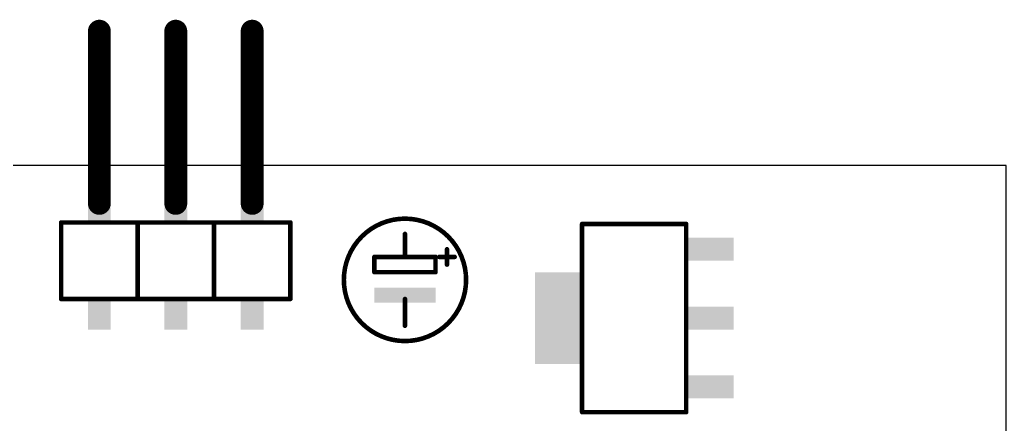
# Model space of a CAD drawing. Extents: x 0 to 61.9, y -6.1 to 59.4.
# Drawn here: x 29.1 to 61.9, y 46.01 to 59.44 of the extents above; entities that cross this region are included whole.
import ezdxf

# ---------------------------------------------------------------- set-up
doc = ezdxf.new("R2010")
doc.units = 0
for name, color, linetype in [('20', 31, 'CONTINUOUS'), ('21', 253, 'CONTINUOUS'), ('51', 253, 'CONTINUOUS')]:
    doc.layers.add(name, color=color, linetype=linetype)

# ---------------------------------------------------------------- blocks, each defined once
blk = doc.blocks.new('RECT')
blk.add_solid([(-0.5, -0.5), (0.5, -0.5), (-0.5, 0.5), (0.5, 0.5)])

msp = doc.modelspace()

# ---------------------------------------------------------------- linework, layer by layer
at = {"layer": '20'}
for p, q in [((61.9, 54.6), (0, 54.6)), ((61.9, 0), (61.9, 54.6))]:
    msp.add_line(p, q, dxfattribs=at)
at = {"layer": '21'}
for points, const_width in [([(31.75, 59.055), (31.75, 53.34)], 0.762), ([(34.29, 59.055), (34.29, 53.34)], 0.762), ([(36.83, 59.055), (36.83, 53.34)], 0.762), ([(33.02, 52.705), (30.48, 52.705)], 0.1524), ([(30.48, 52.705), (30.48, 50.165)], 0.1524), ([(33.02, 50.165), (33.02, 52.705)], 0.1524), ([(35.56, 52.705), (33.02, 52.705)], 0.1524), ([(35.56, 50.165), (35.56, 52.705)], 0.1524), ([(38.1, 52.705), (35.56, 52.705)], 0.1524), ([(38.1, 50.165), (38.1, 52.705)], 0.1524), ([(51.259, 52.654), (47.799, 52.654)], 0.1524), ([(47.799, 46.406), (47.799, 52.654)], 0.1524), ([(51.259, 52.654), (51.259, 46.406)], 0.1524), ([(43.307, 51.816), (43.307, 51.308)], 0.1524), ([(43.053, 51.562), (43.561, 51.562)], 0.1524), ([(30.48, 50.165), (33.02, 50.165)], 0.1524), ([(33.02, 50.165), (35.56, 50.165)], 0.1524), ([(35.56, 50.165), (38.1, 50.165)], 0.1524), ([(47.799, 46.406), (51.259, 46.406)], 0.1524)]:
    msp.add_lwpolyline(points, dxfattribs=dict(at, const_width=const_width))
for points, const_width in [([(31.9405, 59.055, 1), (31.5595, 59.055)], 0.381), ([(34.4805, 59.055, 1), (34.0995, 59.055)], 0.381), ([(37.0205, 59.055, 1), (36.6395, 59.055)], 0.381), ([(31.5595, 53.34, 1), (31.9405, 53.34)], 0.381), ([(34.0995, 53.34, 1), (34.4805, 53.34)], 0.381), ([(36.6395, 53.34, 1), (37.0205, 53.34)], 0.381), ([(41.91, 48.768, 1), (41.91, 52.832, 1), (41.91, 48.768)], 0.1524), ([(30.48, 52.7431, 1), (30.48, 52.6669)], 0.0762), ([(30.5181, 52.705, 1), (30.4419, 52.705)], 0.0762), ([(33.0581, 52.705, 1), (32.9819, 52.705)], 0.0762), ([(33.02, 52.7431, 1), (33.02, 52.6669)], 0.0762), ([(33.02, 52.6669, 1), (33.02, 52.7431)], 0.0762), ([(35.5981, 52.705, 1), (35.5219, 52.705)], 0.0762), ([(35.56, 52.7431, 1), (35.56, 52.6669)], 0.0762), ([(35.56, 52.6669, 1), (35.56, 52.7431)], 0.0762), ([(38.1381, 52.705, 1), (38.0619, 52.705)], 0.0762), ([(38.1, 52.6669, 1), (38.1, 52.7431)], 0.0762), ([(47.799, 52.6921, 1), (47.799, 52.6159)], 0.0762), ([(47.8371, 52.654, 1), (47.7609, 52.654)], 0.0762), ([(51.2971, 52.654, 1), (51.2209, 52.654)], 0.0762), ([(51.259, 52.6159, 1), (51.259, 52.6921)], 0.0762), ([(43.3451, 51.816, 1), (43.2689, 51.816)], 0.0762), ([(43.053, 51.6001, 1), (43.053, 51.5239)], 0.0762), ([(43.561, 51.5239, 1), (43.561, 51.6001)], 0.0762), ([(43.2689, 51.308, 1), (43.3451, 51.308)], 0.0762), ([(30.48, 50.2031, 1), (30.48, 50.1269)], 0.0762), ([(30.4419, 50.165, 1), (30.5181, 50.165)], 0.0762), ([(33.02, 50.2031, 1), (33.02, 50.1269)], 0.0762), ([(32.9819, 50.165, 1), (33.0581, 50.165)], 0.0762), ([(33.02, 50.1269, 1), (33.02, 50.2031)], 0.0762), ([(35.56, 50.2031, 1), (35.56, 50.1269)], 0.0762), ([(35.5219, 50.165, 1), (35.5981, 50.165)], 0.0762), ([(35.56, 50.1269, 1), (35.56, 50.2031)], 0.0762), ([(38.0619, 50.165, 1), (38.1381, 50.165)], 0.0762), ([(38.1, 50.1269, 1), (38.1, 50.2031)], 0.0762), ([(47.799, 46.4441, 1), (47.799, 46.3679)], 0.0762), ([(47.7609, 46.406, 1), (47.8371, 46.406)], 0.0762), ([(51.2209, 46.406, 1), (51.2971, 46.406)], 0.0762), ([(51.259, 46.3679, 1), (51.259, 46.4441)], 0.0762)]:
    msp.add_lwpolyline(points, format="xyb", dxfattribs=dict(at, const_width=const_width))
at = {"layer": '51', "const_width": 0.1524}
for points in [[(41.91, 52.324), (41.91, 51.562)], [(41.91, 51.562), (40.894, 51.562)], [(40.894, 51.562), (40.894, 51.054)], [(42.926, 51.562), (41.91, 51.562)], [(42.926, 51.054), (42.926, 51.562)], [(40.894, 51.054), (42.926, 51.054)], [(41.91, 50.165), (41.91, 49.276)]]:
    msp.add_lwpolyline(points, dxfattribs=at)
at = {"layer": '51', "const_width": 0.0762}
for points in [[(41.9481, 52.324, 1), (41.8719, 52.324)], [(40.894, 51.6001, 1), (40.894, 51.5239)], [(40.9321, 51.562, 1), (40.8559, 51.562)], [(41.91, 51.6001, 1), (41.91, 51.5239)], [(41.8719, 51.562, 1), (41.9481, 51.562)], [(41.91, 51.5239, 1), (41.91, 51.6001)], [(42.9641, 51.562, 1), (42.8879, 51.562)], [(42.926, 51.5239, 1), (42.926, 51.6001)], [(40.894, 51.0921, 1), (40.894, 51.0159)], [(40.8559, 51.054, 1), (40.9321, 51.054)], [(42.8879, 51.054, 1), (42.9641, 51.054)], [(42.926, 51.0159, 1), (42.926, 51.0921)], [(41.9481, 50.165, 1), (41.8719, 50.165)], [(41.8719, 49.276, 1), (41.9481, 49.276)]]:
    msp.add_lwpolyline(points, format="xyb", dxfattribs=at)

# ---------------------------------------------------------------- block references
at = {"layer": '21', "xscale": 0.762}
for p, yscale in [((31.75, 52.959), 0.508), ((34.29, 52.959), 0.508), ((36.83, 52.959), 0.508), ((31.75, 49.657), 1.016), ((34.29, 49.657), 1.016), ((36.83, 49.657), 1.016)]:
    msp.add_blockref('RECT', p, dxfattribs=dict(at, yscale=yscale))
at = {"layer": '51'}
for p, xscale, yscale, rotation in [((52.07, 51.816), 0.762, 1.524, 90), ((46.99, 49.53), 3.048, 1.524, 90), ((41.91, 50.292), 0.508, 2.032, 270), ((52.07, 49.53), 0.762, 1.524, 90), ((52.07, 47.244), 0.762, 1.524, 90)]:
    msp.add_blockref('RECT', p, dxfattribs=dict(at, xscale=xscale, yscale=yscale, rotation=rotation))

doc.saveas('drawing.dxf')
